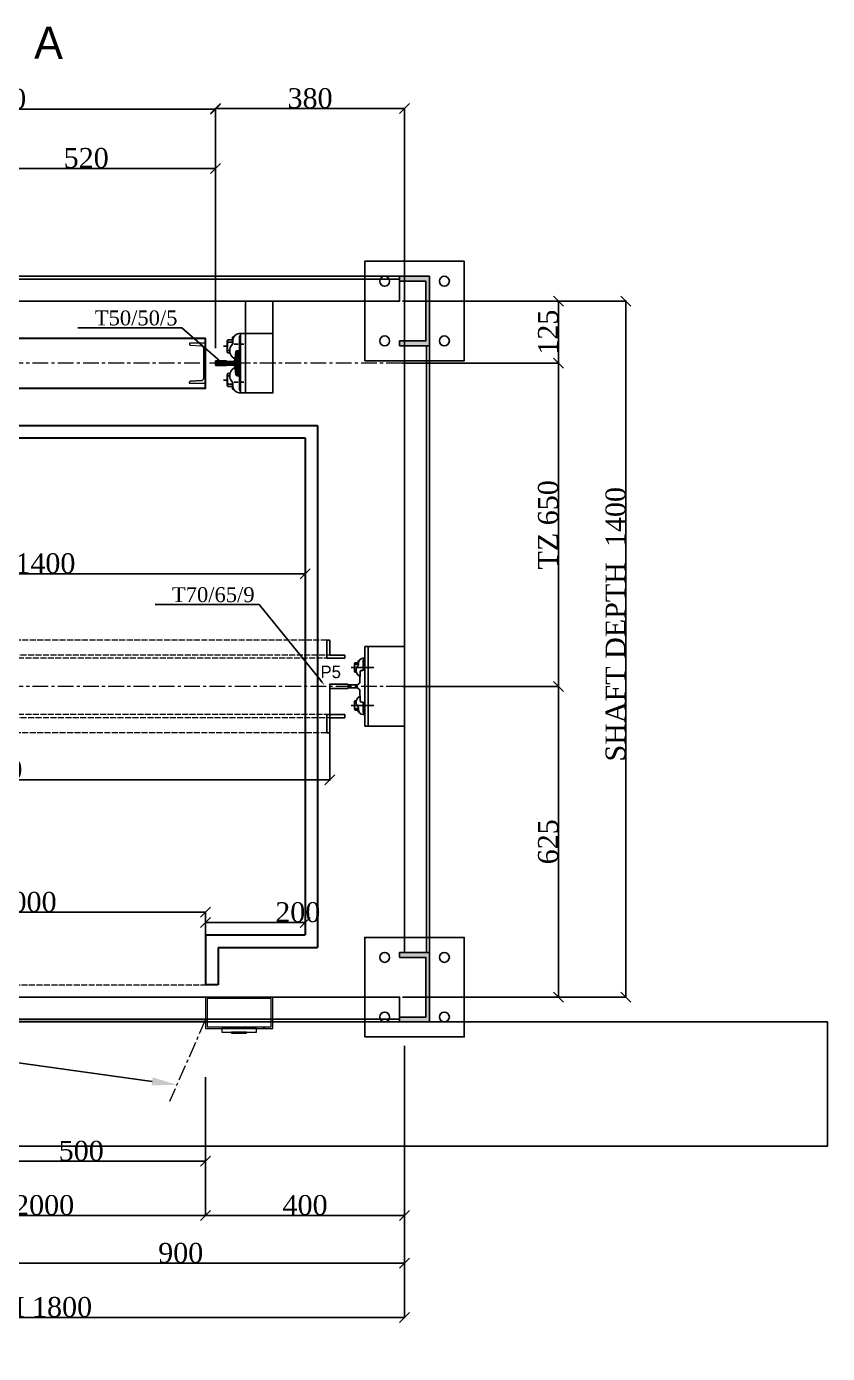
# Model space of a CAD drawing. Header units: millimetres. Extents: x -665 to 1025160, y -26028 to 4210.
# Drawn here: x 2702 to 4312, y -2670 to -1 of the extents above; entities that cross this region are included whole.
import ezdxf
from ezdxf import colors
from ezdxf.entities.mleader import LeaderData, LeaderLine
from ezdxf.math import Vec2, Vec3

# ---------------------------------------------------------------- set-up
doc = ezdxf.new("R2010")
doc.units = ezdxf.units.MM
for name, pattern in [('ACAD_ISO02W100', [15, 12, -3]), ('ACAD_ISO10W100', [18, 12, -3, 0, -3]), ('CENTER', [50.8, 31.75, -6.35, 6.35, -6.35])]:
    doc.linetypes.add(name, pattern=pattern)
for name, color, linetype in [('7', 6, 'ACAD_ISO10W100'), ('A-SLAB', 7, 'Continuous'), ('PDF_0', 7, 'Continuous'), ('PDF_gide rail', 7, 'Continuous'), ('S-BEAM', 7, 'Continuous'), ('S-COLUMN', 7, 'Continuous'), ('S-PLATE', 7, 'Continuous')]:
    doc.layers.add(name, color=color, linetype=linetype)
for name, color, linetype, lineweight in [('CL', 2, 'CENTER', 0), ('DL', 8, 'ACAD_ISO02W100', 0), ('step&guides', 3, 'Continuous', 30)]:
    doc.layers.add(name, color=color, linetype=linetype, lineweight=lineweight)
doc.styles.add('nassar2', font='cent.shx', dxfattribs={"height": 60})
doc.styles.add('top', font='cent.shx', dxfattribs={"height": 40})
doc.dimstyles.new('top', dxfattribs={"dimtxt": 35, "dimasz": 20, "dimexe": 1.25, "dimexo": 0.625, "dimtad": 1, "dimtxsty": 'top', "dimblk": 'OBLIQUE', "dimcen": 2.5, "dimadec": 0, "dimazin": 0, "dimtfac": 1, "dimtmove": 0, "dimatfit": 3, "dimldrblk": 'OBLIQUE', "dimfxl": 1, "dimarcsym": 0})
pattern_1 = [(45, (20076.41765, -10049.84649), (-0.08838834765, 0.08838834765), [])]

# ---------------------------------------------------------------- blocks, each defined once
blk = doc.blocks.new('_Oblique')
at = {"color": 0, "linetype": 'ByBlock', "lineweight": -2}
blk.add_line((-0.5, -0.5), (0.5, 0.5), dxfattribs=at)
blk = doc.blocks.new('*D4')
at = {"color": 0, "lineweight": -2, "transparency": 16777216}
for p, q in [((2562, -329.8), (2562, -285.3)), ((3082, -286.6), (2562, -286.6)), ((3082, -552.9), (3082, -285.3))]:
    blk.add_line(p, q, dxfattribs=at)
at = {"layer": 'Defpoints', "color": 0, "transparency": 16777216}
for p in [(2562, -286.6), (2562, -330.4), (3082, -553.6)]:
    blk.add_point(p, dxfattribs=at)
at = {"color": 0, "lineweight": -2, "transparency": 16777216, "xscale": 20, "yscale": 20, "zscale": 20, "rotation": 180}
blk.add_blockref('_Oblique', (2562, -286.6), dxfattribs=at)
at = {"color": 0, "lineweight": -2, "transparency": 16777216, "xscale": 20, "yscale": 20, "zscale": 20}
blk.add_blockref('_Oblique', (3082, -286.6), dxfattribs=at)
at = {"color": 0, "transparency": 16777216, "insert": (2822, -265.9), "char_height": 40, "attachment_point": 5, "style": 'top'}
blk.add_mtext('520', dxfattribs=at)
blk = doc.blocks.new('*D5')
at = {"color": 0, "lineweight": -2, "transparency": 16777216}
for p, q in [((2042, -648.2), (2042, -166.3)), ((2042, -167.5), (3082, -167.5)), ((3082, -648.2), (3082, -166.3))]:
    blk.add_line(p, q, dxfattribs=at)
at = {"layer": 'Defpoints', "color": 0, "transparency": 16777216}
for p in [(3082, -167.5), (2042, -648.8), (3082, -648.8)]:
    blk.add_point(p, dxfattribs=at)
at = {"color": 0, "lineweight": -2, "transparency": 16777216, "xscale": 20, "yscale": 20, "zscale": 20, "rotation": 180}
blk.add_blockref('_Oblique', (2042, -167.5), dxfattribs=at)
at = {"color": 0, "lineweight": -2, "transparency": 16777216, "xscale": 20, "yscale": 20, "zscale": 20}
blk.add_blockref('_Oblique', (3082, -167.5), dxfattribs=at)
at = {"color": 0, "transparency": 16777216, "insert": (2562, -146.9), "char_height": 40, "attachment_point": 5, "style": 'top'}
blk.add_mtext('DBG  1040', dxfattribs=at)
blk = doc.blocks.new('*D7')
at = {"color": 0, "lineweight": -2, "transparency": 16777216}
for p, q in [((3082, -648.2), (3082, -165)), ((3082, -166.3), (3462, -166.3)), ((3462, -677.9), (3462, -165))]:
    blk.add_line(p, q, dxfattribs=at)
at = {"layer": 'Defpoints', "color": 0, "transparency": 16777216}
for p in [(3462, -166.3), (3082, -648.8), (3462, -678.6)]:
    blk.add_point(p, dxfattribs=at)
at = {"color": 0, "lineweight": -2, "transparency": 16777216, "xscale": 20, "yscale": 20, "zscale": 20, "rotation": 180}
blk.add_blockref('_Oblique', (3082, -166.3), dxfattribs=at)
at = {"color": 0, "lineweight": -2, "transparency": 16777216, "xscale": 20, "yscale": 20, "zscale": 20}
blk.add_blockref('_Oblique', (3462, -166.3), dxfattribs=at)
at = {"color": 0, "transparency": 16777216, "insert": (3272, -145.7), "char_height": 40, "attachment_point": 5, "style": 'top'}
blk.add_mtext('380', dxfattribs=at)
blk = doc.blocks.new('*D25')
at = {"color": 0, "lineweight": -2, "transparency": 16777216}
for p, q in [((2562, -2106.5), (2562, -2284.8)), ((3062, -2114.6), (3062, -2284.8)), ((2562, -2283.6), (3062, -2283.6))]:
    blk.add_line(p, q, dxfattribs=at)
at = {"layer": 'Defpoints', "color": 0, "transparency": 16777216}
for p in [(2562, -2105.9), (3062, -2114), (3062, -2283.6)]:
    blk.add_point(p, dxfattribs=at)
at = {"color": 0, "lineweight": -2, "transparency": 16777216, "xscale": 20, "yscale": 20, "zscale": 20, "rotation": 180}
blk.add_blockref('_Oblique', (2562, -2283.6), dxfattribs=at)
at = {"color": 0, "lineweight": -2, "transparency": 16777216, "xscale": 20, "yscale": 20, "zscale": 20}
blk.add_blockref('_Oblique', (3062, -2283.6), dxfattribs=at)
at = {"color": 0, "transparency": 16777216, "insert": (2812, -2262.9), "char_height": 40, "attachment_point": 5, "style": 'top'}
blk.add_mtext('500', dxfattribs=at)
blk = doc.blocks.new('*D8')
at = {"color": 0, "lineweight": -2, "transparency": 16777216}
for p, q in [((2062, -2235.3), (2062, -2394)), ((3062, -2231.2), (3062, -2394)), ((2062, -2392.7), (3062, -2392.7))]:
    blk.add_line(p, q, dxfattribs=at)
at = {"layer": 'Defpoints', "color": 0, "transparency": 16777216}
for p in [(2062, -2234.7), (3062, -2230.6), (3062, -2392.7)]:
    blk.add_point(p, dxfattribs=at)
at = {"color": 0, "lineweight": -2, "transparency": 16777216, "xscale": 20, "yscale": 20, "zscale": 20, "rotation": 180}
blk.add_blockref('_Oblique', (2062, -2392.7), dxfattribs=at)
at = {"color": 0, "lineweight": -2, "transparency": 16777216, "xscale": 20, "yscale": 20, "zscale": 20}
blk.add_blockref('_Oblique', (3062, -2392.7), dxfattribs=at)
at = {"color": 0, "transparency": 16777216, "insert": (2562, -2372.1), "char_height": 40, "attachment_point": 5, "style": 'top'}
blk.add_mtext('DOOR 1000X2000', dxfattribs=at)
blk = doc.blocks.new('*D10')
at = {"color": 0, "lineweight": -2, "transparency": 16777216}
for p, q in [((2062, -1827.9), (2062, -1781.6)), ((2062, -1782.9), (3062, -1782.9)), ((3062, -1827.9), (3062, -1781.6))]:
    blk.add_line(p, q, dxfattribs=at)
at = {"layer": 'Defpoints', "color": 0, "transparency": 16777216}
for p in [(3062, -1782.9), (2062, -1828.6), (3062, -1828.6)]:
    blk.add_point(p, dxfattribs=at)
at = {"color": 0, "lineweight": -2, "transparency": 16777216, "xscale": 20, "yscale": 20, "zscale": 20, "rotation": 180}
blk.add_blockref('_Oblique', (2062, -1782.9), dxfattribs=at)
at = {"color": 0, "lineweight": -2, "transparency": 16777216, "xscale": 20, "yscale": 20, "zscale": 20}
blk.add_blockref('_Oblique', (3062, -1782.9), dxfattribs=at)
at = {"color": 0, "transparency": 16777216, "insert": (2562, -1762.2), "char_height": 40, "attachment_point": 5, "style": 'top'}
blk.add_mtext('OPENING 1000', dxfattribs=at)
blk = doc.blocks.new('*D26')
at = {"color": 0, "lineweight": -2, "transparency": 16777216}
for p, q in [((3062, -1827.9), (3062, -1802.2)), ((3062, -1803.5), (3262, -1803.5)), ((3262, -1827.9), (3262, -1802.2))]:
    blk.add_line(p, q, dxfattribs=at)
at = {"layer": 'Defpoints', "color": 0, "transparency": 16777216}
for p in [(3262, -1803.5), (3062, -1828.6), (3262, -1828.6)]:
    blk.add_point(p, dxfattribs=at)
at = {"color": 0, "lineweight": -2, "transparency": 16777216, "xscale": 20, "yscale": 20, "zscale": 20, "rotation": 180}
blk.add_blockref('_Oblique', (3062, -1803.5), dxfattribs=at)
at = {"color": 0, "lineweight": -2, "transparency": 16777216, "xscale": 20, "yscale": 20, "zscale": 20}
blk.add_blockref('_Oblique', (3262, -1803.5), dxfattribs=at)
at = {"color": 0, "transparency": 16777216, "insert": (3247.3, -1782.9), "char_height": 40, "attachment_point": 5, "style": 'top'}
blk.add_mtext('200', dxfattribs=at)
blk = doc.blocks.new('*D11')
at = {"color": 0, "lineweight": -2, "transparency": 16777216}
for p, q in [((3462, -2051.6), (3462, -2394)), ((3062, -2199.4), (3062, -2394)), ((3062, -2392.7), (3462, -2392.7))]:
    blk.add_line(p, q, dxfattribs=at)
at = {"layer": 'Defpoints', "color": 0, "transparency": 16777216}
for p in [(3462, -2050.9), (3062, -2198.8), (3462, -2392.7)]:
    blk.add_point(p, dxfattribs=at)
at = {"color": 0, "lineweight": -2, "transparency": 16777216, "xscale": 20, "yscale": 20, "zscale": 20, "rotation": 180}
blk.add_blockref('_Oblique', (3062, -2392.7), dxfattribs=at)
at = {"color": 0, "lineweight": -2, "transparency": 16777216, "xscale": 20, "yscale": 20, "zscale": 20}
blk.add_blockref('_Oblique', (3462, -2392.7), dxfattribs=at)
at = {"color": 0, "transparency": 16777216, "insert": (3262, -2372.1), "char_height": 40, "attachment_point": 5, "style": 'top'}
blk.add_mtext('400', dxfattribs=at)
blk = doc.blocks.new('*D14')
at = {"color": 0, "lineweight": -2, "transparency": 16777216}
for p, q in [((3462, -2051.6), (3462, -2490)), ((2562, -2210.6), (2562, -2490)), ((2562, -2488.8), (3462, -2488.8))]:
    blk.add_line(p, q, dxfattribs=at)
at = {"layer": 'Defpoints', "color": 0, "transparency": 16777216}
for p in [(3462, -2050.9), (2562, -2210), (3462, -2488.8)]:
    blk.add_point(p, dxfattribs=at)
at = {"color": 0, "lineweight": -2, "transparency": 16777216, "xscale": 20, "yscale": 20, "zscale": 20, "rotation": 180}
blk.add_blockref('_Oblique', (2562, -2488.8), dxfattribs=at)
at = {"color": 0, "lineweight": -2, "transparency": 16777216, "xscale": 20, "yscale": 20, "zscale": 20}
blk.add_blockref('_Oblique', (3462, -2488.8), dxfattribs=at)
at = {"color": 0, "transparency": 16777216, "insert": (3012, -2468.2), "char_height": 40, "attachment_point": 5, "style": 'top'}
blk.add_mtext('900', dxfattribs=at)
blk = doc.blocks.new('*D27')
at = {"color": 0, "lineweight": -2, "transparency": 16777216}
for p, q in [((1662, -2051.6), (1662, -2599.1)), ((3462, -2051.6), (3462, -2599.1)), ((3462, -2597.8), (1662, -2597.8))]:
    blk.add_line(p, q, dxfattribs=at)
at = {"layer": 'Defpoints', "color": 0, "transparency": 16777216}
for p in [(1662, -2050.9), (3462, -2050.9), (1662, -2597.8)]:
    blk.add_point(p, dxfattribs=at)
at = {"color": 0, "lineweight": -2, "transparency": 16777216, "xscale": 20, "yscale": 20, "zscale": 20, "rotation": 180}
blk.add_blockref('_Oblique', (1662, -2597.8), dxfattribs=at)
at = {"color": 0, "lineweight": -2, "transparency": 16777216, "xscale": 20, "yscale": 20, "zscale": 20}
blk.add_blockref('_Oblique', (3462, -2597.8), dxfattribs=at)
at = {"color": 0, "transparency": 16777216, "insert": (2562, -2577.2), "char_height": 40, "attachment_point": 5, "style": 'top'}
blk.add_mtext('SHAFT WIDTH 1800', dxfattribs=at)
blk = doc.blocks.new('*D15')
at = {"color": 0, "lineweight": -2, "transparency": 16777216}
for p, q in [((3693.8, -553.6), (3772.4, -553.6)), ((3771.1, -678.6), (3771.1, -553.6)), ((3457.6, -678.6), (3772.4, -678.6))]:
    blk.add_line(p, q, dxfattribs=at)
at = {"layer": 'Defpoints', "color": 0, "transparency": 16777216}
for p in [(3693.2, -553.6), (3771.1, -553.6), (3457, -678.6)]:
    blk.add_point(p, dxfattribs=at)
at = {"color": 0, "lineweight": -2, "transparency": 16777216, "xscale": 20, "yscale": 20, "zscale": 20}
for p, rotation in [((3771.1, -553.6), 90), ((3771.1, -678.6), 270)]:
    blk.add_blockref('_Oblique', p, dxfattribs=dict(at, rotation=rotation))
at = {"color": 0, "transparency": 16777216, "insert": (3750.5, -616.1), "char_height": 40, "attachment_point": 5, "rotation": 90, "style": 'top'}
blk.add_mtext('125', dxfattribs=at)
blk = doc.blocks.new('*D16')
at = {"color": 0, "lineweight": -2, "transparency": 16777216}
for p, q in [((3457.6, -1328.6), (3772.4, -1328.6)), ((3771.1, -1328.6), (3771.1, -1953.6)), ((3462.6, -1953.6), (3772.4, -1953.6))]:
    blk.add_line(p, q, dxfattribs=at)
at = {"layer": 'Defpoints', "color": 0, "transparency": 16777216}
for p in [(3457, -1328.6), (3462, -1953.6), (3771.1, -1953.6)]:
    blk.add_point(p, dxfattribs=at)
at = {"color": 0, "lineweight": -2, "transparency": 16777216, "xscale": 20, "yscale": 20, "zscale": 20}
for p, rotation in [((3771.1, -1328.6), 90), ((3771.1, -1953.6), 270)]:
    blk.add_blockref('_Oblique', p, dxfattribs=dict(at, rotation=rotation))
at = {"color": 0, "transparency": 16777216, "insert": (3750.5, -1641.1), "char_height": 40, "attachment_point": 5, "rotation": 90, "style": 'top'}
blk.add_mtext('625', dxfattribs=at)
blk = doc.blocks.new('*D17')
at = {"color": 0, "lineweight": -2, "transparency": 16777216}
for p, q in [((3462.6, -678.6), (3772.4, -678.6)), ((3771.1, -1328.6), (3771.1, -678.6)), ((3457.6, -1328.6), (3772.4, -1328.6))]:
    blk.add_line(p, q, dxfattribs=at)
at = {"layer": 'Defpoints', "color": 0, "transparency": 16777216}
for p in [(3462, -678.6), (3771.1, -678.6), (3457, -1328.6)]:
    blk.add_point(p, dxfattribs=at)
at = {"color": 0, "lineweight": -2, "transparency": 16777216, "xscale": 20, "yscale": 20, "zscale": 20}
for p, rotation in [((3771.1, -678.6), 90), ((3771.1, -1328.6), 270)]:
    blk.add_blockref('_Oblique', p, dxfattribs=dict(at, rotation=rotation))
at = {"color": 0, "transparency": 16777216, "insert": (3750.5, -1003.6), "char_height": 40, "attachment_point": 5, "rotation": 90, "style": 'top'}
blk.add_mtext('TZ 650', dxfattribs=at)
blk = doc.blocks.new('*D29')
at = {"color": 0, "lineweight": -2, "transparency": 16777216}
for p, q in [((1812, -1333.7), (1812, -1517.9)), ((3312, -1324.7), (3312, -1517.9)), ((1812, -1516.7), (3312, -1516.7))]:
    blk.add_line(p, q, dxfattribs=at)
at = {"layer": 'Defpoints', "color": 0, "transparency": 16777216}
for p in [(1812, -1333.1), (3312, -1324.1), (3312, -1516.7)]:
    blk.add_point(p, dxfattribs=at)
at = {"color": 0, "lineweight": -2, "transparency": 16777216, "xscale": 20, "yscale": 20, "zscale": 20, "rotation": 180}
blk.add_blockref('_Oblique', (1812, -1516.7), dxfattribs=at)
at = {"color": 0, "lineweight": -2, "transparency": 16777216, "xscale": 20, "yscale": 20, "zscale": 20}
blk.add_blockref('_Oblique', (3312, -1516.7), dxfattribs=at)
at = {"color": 0, "transparency": 16777216, "insert": (2562, -1496), "char_height": 40, "attachment_point": 5, "style": 'top'}
blk.add_mtext('DBG 1500', dxfattribs=at)
blk = doc.blocks.new('*D30')
at = {"color": 0, "lineweight": -2, "transparency": 16777216}
for p, q in [((1862, -829.2), (1862, -1103.1)), ((3262, -829.2), (3262, -1103.1)), ((1862, -1101.9), (3262, -1101.9))]:
    blk.add_line(p, q, dxfattribs=at)
at = {"layer": 'Defpoints', "color": 0, "transparency": 16777216}
for p in [(1862, -828.6), (3262, -828.6), (3262, -1101.9)]:
    blk.add_point(p, dxfattribs=at)
at = {"color": 0, "lineweight": -2, "transparency": 16777216, "xscale": 20, "yscale": 20, "zscale": 20, "rotation": 180}
blk.add_blockref('_Oblique', (1862, -1101.9), dxfattribs=at)
at = {"color": 0, "lineweight": -2, "transparency": 16777216, "xscale": 20, "yscale": 20, "zscale": 20}
blk.add_blockref('_Oblique', (3262, -1101.9), dxfattribs=at)
at = {"color": 0, "transparency": 16777216, "insert": (2562, -1081.3), "char_height": 40, "attachment_point": 5, "style": 'top'}
blk.add_mtext('CAR WIDTH 1400', dxfattribs=at)
blk = doc.blocks.new('*D21')
at = {"color": 0, "lineweight": -2, "transparency": 16777216}
for p, q in [((3457.6, -553.6), (3908.1, -553.6)), ((3906.9, -1953.6), (3906.9, -553.6)), ((3457.6, -1953.6), (3908.1, -1953.6))]:
    blk.add_line(p, q, dxfattribs=at)
at = {"layer": 'Defpoints', "color": 0, "transparency": 16777216}
for p in [(3457, -553.6), (3906.9, -553.6), (3457, -1953.6)]:
    blk.add_point(p, dxfattribs=at)
at = {"color": 0, "lineweight": -2, "transparency": 16777216, "xscale": 20, "yscale": 20, "zscale": 20}
for p, rotation in [((3906.9, -553.6), 90), ((3906.9, -1953.6), 270)]:
    blk.add_blockref('_Oblique', p, dxfattribs=dict(at, rotation=rotation))
at = {"color": 0, "transparency": 16777216, "insert": (3886.2, -1203.6), "char_height": 40, "attachment_point": 5, "rotation": 90, "style": 'top'}
blk.add_mtext('SHAFT DEPTH  1400', dxfattribs=at)
blk = doc.blocks.new('SM_COLUMN_UPN_140_60x140x7x10_R')
at = {"layer": 'S-COLUMN'}
blk.add_hatch(color=256, dxfattribs=at).paths.add_polyline_path([(60, 140), (0, 140), (0, 130), (53, 130), (53, 10), (0, 10), (0, 0), (60, 0)], flags=0)
blk.add_lwpolyline([(60, 140), (0, 140), (0, 130), (53, 130), (53, 10), (0, 10), (0, 0), (60, 0)], close=True, dxfattribs=at)
blk = doc.blocks.new('SM_BASE_PLATE_200x200x15_4B20')
at = {"layer": 'S-PLATE'}
blk.add_lwpolyline([(-100, -100), (100, -100), (100, 100), (-100, 100)], close=True, dxfattribs=at)
for centre in [(-60, 60), (60, 60), (-60, -60), (60, -60)]:
    blk.add_circle(centre, 10, dxfattribs=at)

msp = doc.modelspace()

# ---------------------------------------------------------------- hatches: boundary and pattern name
h = msp.add_hatch()
h.set_pattern_fill('ANSI31', color=256)
h.set_pattern_definition(pattern_1)
h.paths.add_polyline_path([(3132, -653.433), (3126.701, -653.433, 0.26508525), (3123.2, -656.117), (3121.386, -670.566, -0.36605419), (3116.808, -674.801), (3104.228, -674.801), (3104.228, -673.901), (3082, -673.901), (3082, -678.433), (3132, -678.433)])
h = msp.add_hatch()
h.set_pattern_fill('ANSI31', color=256)
h.set_pattern_definition(pattern_1)
edge = h.paths.add_edge_path()
edge.add_line((3132, -703.905), (3126.701, -703.905))
edge.add_arc((3127.305, -699.492), 4.453, 202.826875, 262.21404, ccw=False)
edge.add_line((3123.2, -701.22), (3121.386, -686.772))
edge.add_arc((3116.592, -687.362), 4.83, 7.012299, 87.433754)
edge.add_line((3116.808, -682.536), (3104.228, -682.536))
edge.add_line((3104.228, -682.536), (3104.228, -683.437))
edge.add_line((3104.228, -683.437), (3082, -683.437))
edge.add_line((3082, -683.437), (3082, -678.433))
edge.add_line((3082, -678.433), (3132, -678.433))
edge.add_line((3132, -678.433), (3132, -703.905))

# ---------------------------------------------------------------- linework, layer by layer
for p, q in [((3132, -653.669), (3132, -618.617)), ((3132, -618.617), (3197.412, -618.617)), ((3058.224, -648.833), (3058.224, -708.779)), ((3126.701, -653.433), (3132, -653.433)), ((3132, -653.669), (3132, -703.669)), ((3082, -673.783), (3082, -683.083)), ((3104.228, -673.783), (3082, -673.783)), ((3082, -673.783), (3082, -683.083)), ((3082, -683.083), (3082, -673.783)), ((3082, -673.901), (3082, -683.201)), ((3104.228, -673.901), (3082, -673.901)), ((3082, -673.901), (3082, -683.201)), ((3104.228, -683.083), (3082, -683.083)), ((3104.228, -683.201), (3082, -683.201)), ((3104.228, -674.801), (3104.228, -673.783)), ((3116.808, -674.801), (3104.228, -674.801)), ((3104.228, -682.064), (3104.228, -683.083)), ((3116.808, -682.153), (3104.228, -682.153)), ((3126.701, -703.433), (3131.865, -703.433)), ((3126.701, -703.433), (3132, -703.433)), ((3132, -703.669), (3132, -738.249)), ((3129.499, -738.249), (3197.412, -738.249)), ((3382, -1248.551), (3462, -1248.551)), ((3382, -1296.051), (3382, -1361.051)), ((3312, -1324.051), (3312, -1333.051)), ((3382, -1408.551), (3462, -1408.551)), ((3177, -1953.551), (3182, -1953.551)), ((3177, -2016.592), (3182, -2016.592))]:
    msp.add_line(p, q)
at = {"ltscale": 5, "transparency": 33554666}
for p, q in [((3305.426, -1271.997), (3305.482, -1235.476)), ((3305.482, -1235.476), (3312.056, -1235.486)), ((3312.056, -1235.486), (3312.01, -1265.433)), ((3312, -1272.007), (3305.426, -1271.997)), ((3305.426, -1271.997), (3341.947, -1272.053)), ((3341.957, -1265.479), (3312.01, -1265.433)), ((3341.947, -1272.053), (3341.957, -1265.479)), ((3305.426, -1385.105), (3341.947, -1385.049)), ((3312, -1385.095), (3305.426, -1385.105)), ((3305.426, -1385.105), (3305.482, -1421.625)), ((3341.947, -1385.049), (3341.957, -1391.622)), ((3341.957, -1391.622), (3312.01, -1391.668)), ((3312.056, -1421.615), (3312.01, -1391.668)), ((3305.482, -1421.625), (3312.056, -1421.615))]:
    msp.add_line(p, q, dxfattribs=at)
at = {"color": 7, "linetype": 'Continuous', "lineweight": 20, "transparency": 33554666}
msp.add_line((2662.071, -1998.551), (3062, -1998.551), dxfattribs=at)
msp.add_lwpolyline([(3142, -738.249), (3197.412, -738.249), (3197.412, -553.551), (3142, -553.551)], close=True)
msp.add_lwpolyline([(2461.929, -1998.551), (2062, -1998.551), (2062, -1953.551), (3062, -1953.551), (3062, -1998.551), (2662.071, -1998.551)], dxfattribs=at)
for points in [[(3197, -1953.551), (3062, -1953.551), (3062, -2016.592), (3197, -2016.592)], [(3194, -1956.571), (3065, -1956.551), (3065, -2013.551), (3194, -2013.571)], [(3094.5, -2023.898), (3164.5, -2023.898), (3164.5, -2016.592), (3094.5, -2016.592)], [(3113.915, -2025.898), (3144.531, -2025.898), (3144.531, -2023.898), (3113.915, -2023.898)]]:
    msp.add_lwpolyline(points, close=True, dxfattribs=at)
at = {"layer": 'A-SLAB'}
msp.add_lwpolyline([(812, -2253.551), (4312, -2253.551), (4312, -2003.551), (812, -2003.551)], close=True, dxfattribs=at)
at = {"layer": 'CL'}
for p, q in [((3457, -678.551), (1667, -678.551)), ((3457, -1328.551), (1667, -1328.551)), ((3062, -1998.551), (2989.21, -2163.675))]:
    msp.add_line(p, q, dxfattribs=at)
at = {"layer": 'DL'}
for p, q in [((3305.482, -1235.476), (1811.944, -1235.74)), ((3332.174, -1265.464), (1782.043, -1265.794)), ((3341.947, -1271.997), (1782.053, -1272.053)), ((3341.947, -1385.105), (1782.052, -1385.381)), ((3332.174, -1391.637), (1811.99, -1391.851)), ((3305.482, -1421.625), (1816.469, -1421.881))]:
    msp.add_line(p, q, dxfattribs=at)
at = {"layer": 'DL', "transparency": 33554666}
msp.add_line((2062, -1928.551), (3062, -1928.551), dxfattribs=at)
at = {"layer": 'PDF_0', "lineweight": 13}
msp.add_lwpolyline([(3031.319, -714.915), (3030.847, -714.915), (3030.375, -715.387), (3029.903, -715.859), (3029.431, -716.331), (3028.959, -716.803), (3028.959, -717.275), (3028.959, -718.691), (3062, -718.691), (3062, -638.449), (3029.431, -638.449), (3029.431, -639.865), (3029.431, -640.337), (3029.431, -640.809), (3029.903, -641.281), (3029.903, -641.753), (3030.375, -641.753), (3030.847, -642.225), (3031.319, -642.225), (3031.791, -642.225), (3053.504, -643.641)], dxfattribs=at)
at = {"layer": 'PDF_0', "lineweight": 25}
for points in [[(3106.551, -631.708, 0.42555746), (3106.555, -636.191), (3115.83, -636.191)], [(3115.818, -640.092, 0.4769017), (3118.783, -668.544, 0.14500939), (3119.979, -668.899)], [(3117.783, -626.428), (3115.83, -626.428), (3115.83, -640.096, 0.19879356), (3116.806, -637.9)], [(3110.948, -657.671), (3106.555, -657.671, -0.42555746), (3106.551, -653.187)], [(3115.818, -716.773, -0.4769017), (3118.783, -688.321, -0.14500939), (3119.979, -687.967)], [(3110.948, -699.195), (3106.555, -699.195, 0.42555746), (3106.551, -703.678)], [(3117.783, -730.438), (3115.83, -730.438), (3115.83, -716.769, -0.19879356), (3116.806, -718.966)], [(3106.551, -725.158, -0.42555746), (3106.555, -720.674), (3115.83, -720.674)], [(3369.887, -1277.5), (3368.503, -1277.5), (3368.503, -1287.19, 0.19879356), (3369.195, -1285.633)], [(3361.925, -1281.243, 0.42555746), (3361.928, -1284.422), (3368.503, -1284.422)], [(3365.042, -1299.649), (3361.928, -1299.649, -0.42555746), (3361.925, -1296.471)], [(3368.495, -1287.187, 0.4769017), (3370.597, -1307.357, 0.14500939), (3371.445, -1307.609)], [(3365.042, -1357.453), (3361.928, -1357.453, 0.42555746), (3361.925, -1360.631)], [(3368.495, -1369.914, -0.4769017), (3370.597, -1349.744, -0.14500939), (3371.445, -1349.493)], [(3361.925, -1375.858, -0.42555746), (3361.928, -1372.68), (3368.503, -1372.68)], [(3369.887, -1379.601), (3368.503, -1379.601), (3368.503, -1369.911, -0.19879356), (3369.195, -1371.469)]]:
    msp.add_lwpolyline(points, format="xyb", dxfattribs=at)
for points in [[(3105.599, -633.95), (3105.599, -655.43)], [(3106.555, -631.309), (3115.83, -631.309)], [(3116.806, -631.797), (3116.806, -637.656)], [(3119.469, -640.422), (3126.11, -640.422)], [(3126.736, -640.422), (3127.775, -640.422)], [(3128.671, -640.422), (3138.685, -640.422)], [(3132, -618.617), (3129.499, -618.617)], [(3129.987, -651.324), (3129.987, -625.451)], [(3132, -622.081), (3132, -735.257)], [(3132, -735.257), (3132, -622.081)], [(3132, -622.081), (3132, -735.257)], [(3097.767, -644.49), (3105.578, -644.49)], [(3097.767, -644.49), (3105.578, -644.49)], [(3106.555, -644.49), (3107.531, -644.49)], [(3110.46, -652.789), (3106.555, -652.789)], [(3122.664, -655.718), (3121.688, -667.434)], [(3124.617, -653.277), (3126.57, -653.277), (3129.186, -653.188)], [(3122.664, -701.148), (3121.688, -689.431)], [(3031.319, -714.915), (3053.976, -713.499)], [(3097.767, -712.376), (3105.578, -712.376)], [(3097.767, -712.376), (3105.578, -712.376)], [(3105.599, -722.915), (3105.599, -701.436)], [(3110.46, -704.077), (3106.555, -704.077)], [(3106.555, -712.376), (3107.531, -712.376)], [(3116.806, -725.068), (3116.806, -719.21)], [(3119.469, -716.914), (3126.11, -716.914)], [(3124.617, -703.588), (3126.57, -703.588), (3129.186, -703.677)], [(3126.736, -716.914), (3127.775, -716.914)], [(3128.671, -716.914), (3138.685, -716.914)], [(3129.987, -705.541), (3129.987, -731.414)], [(3106.555, -725.556), (3115.83, -725.556)], [(3132, -738.249), (3129.499, -738.249)], [(3382, -1385.139), (3382, -1248.551)], [(3388.492, -1385.139), (3388.492, -1248.551)], [(3361.928, -1280.961), (3368.503, -1280.961)], [(3382, -1271.963), (3378.193, -1271.963)], [(3378.539, -1295.15), (3378.539, -1276.808)], [(3379.231, -1271.963), (3379.231, -1271.963)], [(3380.616, -1274.731), (3382, -1274.731)], [(3382, -1271.963), (3382, -1385.139)], [(3382, -1271.963), (3382, -1408.551)], [(3388.492, -1271.963), (3388.492, -1385.139)], [(3388.492, -1385.139), (3388.492, -1271.963)], [(3388.492, -1271.963), (3388.492, -1385.139)], [(3388.492, -1271.963), (3388.492, -1408.551)], [(3354.66, -1290.305), (3361.582, -1290.305)], [(3361.25, -1282.833), (3361.25, -1298.06)], [(3361.928, -1290.305), (3362.966, -1290.305)], [(3364.696, -1296.188), (3361.928, -1296.188)], [(3363.312, -1290.305), (3370.233, -1290.305)], [(3369.195, -1281.307), (3369.195, -1285.46)], [(3370.58, -1290.305), (3371.618, -1290.305)], [(3371.964, -1290.305), (3378.885, -1290.305)], [(3372.89, -1299.377), (3372.52, -1306.563)], [(3372.656, -1306.57), (3372.656, -1306.57)], [(3374.732, -1296.534), (3376.117, -1296.534), (3377.963, -1296.375)], [(3379.577, -1290.305), (3380.27, -1290.305)], [(3380.962, -1290.305), (3387.603, -1290.305)], [(3388.229, -1290.305), (3389.268, -1290.305)], [(3390.164, -1290.305), (3400.178, -1290.305)], [(3361.25, -1374.269), (3361.25, -1359.041)], [(3364.696, -1360.913), (3361.928, -1360.913)], [(3372.89, -1357.725), (3372.52, -1350.538)], [(3372.656, -1350.531), (3372.656, -1350.531)], [(3354.66, -1366.797), (3361.582, -1366.797)], [(3361.928, -1366.797), (3362.966, -1366.797)], [(3361.928, -1376.141), (3368.503, -1376.141)], [(3363.312, -1366.797), (3370.233, -1366.797)], [(3369.195, -1375.795), (3369.195, -1371.642)], [(3370.58, -1366.797), (3371.618, -1366.797)], [(3371.964, -1366.797), (3378.885, -1366.797)], [(3382, -1385.139), (3378.193, -1385.139)], [(3378.539, -1361.952), (3378.539, -1380.294)], [(3379.231, -1385.139), (3379.231, -1385.139)], [(3379.577, -1366.797), (3380.27, -1366.797)], [(3380.616, -1382.37), (3382, -1382.37)], [(3380.962, -1366.797), (3387.603, -1366.797)], [(3388.229, -1366.797), (3389.268, -1366.797)], [(3390.164, -1366.797), (3400.178, -1366.797)]]:
    msp.add_lwpolyline(points, dxfattribs=at)
for centre, radius, start, end in [((3139.017, -644.734), 33.439, 165.750386, 194.249614), ((3130.649, -632.417), 13.848, 94.764301, 178.447705), ((3133.046, -625.581), 3.062, 109.97479, 177.565369), ((3125.757, -656.191), 3.129, 111.372873, 171.307511), ((3127.856, -651.512), 2.139, 308.432243, 5.040786), ((3120.417, -667.68), 1.295, 250.254053, 10.952428), ((3139.017, -712.131), 33.439, 165.750386, 194.249614), ((3125.757, -700.675), 3.129, 188.692489, 248.627127), ((3127.856, -705.353), 2.139, 354.959214, 51.567757), ((3130.649, -724.449), 13.848, 181.552295, 265.235699), ((3133.046, -731.284), 3.062, 182.434631, 250.02521), ((3379.009, -1281.746), 9.817, 94.764301, 178.447705), ((3380.708, -1276.9), 2.171, 92.434631, 177.565369), ((3384.941, -1290.478), 23.705, 165.750386, 194.249614), ((3371.404, -1306.49), 1.119, 272.099382, 356.25679), ((3375.252, -1298.983), 2.503, 101.990352, 160.702621), ((3377.336, -1295.332), 1.217, 301.035537, 8.62894), ((3384.941, -1366.624), 23.705, 165.750386, 194.249614), ((3371.404, -1350.611), 1.119, 3.74321, 87.900618), ((3377.336, -1361.769), 1.217, 351.37106, 58.964463), ((3379.009, -1375.356), 9.817, 181.552295, 265.235699), ((3380.708, -1380.201), 2.171, 182.434631, 267.565369)]:
    msp.add_arc(centre, radius, start, end, dxfattribs=at)
at = {"layer": 'PDF_0', "lineweight": 13}
for centre, radius, start, end in [((3052.182, -649.584), 6.088, 7.084044, 77.463334), ((3053.18, -708.486), 5.052, 273.361842, 356.68247)]:
    msp.add_arc(centre, radius, start, end, dxfattribs=at)
at = {"layer": 'PDF_gide rail', "lineweight": 25}
for points in [[(3123.2, -656.117), (3121.414, -670.639)], [(3123.2, -700.748), (3121.414, -686.227)], [(3123.2, -700.748), (3121.414, -686.227)], [(3371.821, -1320.163), (3372.89, -1298.155)], [(3376.106, -1360.577), (3382, -1361.051), (3382, -1296.051), (3382, -1296.051)], [(3376.106, -1296.525), (3382, -1296.051), (3382, -1361.051), (3382, -1361.051)], [(3366.424, -1325.551), (3347.271, -1325.551), (3347.271, -1324.051), (3312, -1324.051), (3312, -1333.051), (3347.271, -1333.051), (3347.271, -1331.551), (3366.424, -1331.551)], [(3371.821, -1336.939), (3372.89, -1357.725)]]:
    msp.add_lwpolyline(points, dxfattribs=at)
for centre, radius, start, end in [((3127.305, -657.845), 4.453, 97.78596, 157.173125), ((3116.592, -669.976), 4.83, 272.566246, 353.433042), ((3116.914, -686.665), 4.514, 4.441437, 91.341102), ((3127.305, -699.02), 4.453, 202.826875, 262.21404), ((3127.305, -699.02), 4.453, 202.826875, 262.21404), ((3376.783, -1300.527), 4.059, 99.590679, 163.538462), ((3364.42, -1318.146), 7.671, 285.142512, 344.7569), ((3364.42, -1338.956), 7.671, 15.2431, 74.857488), ((3376.783, -1356.575), 4.059, 196.461538, 260.409321), ((3376.783, -1356.575), 4.059, 196.461538, 260.409321)]:
    msp.add_arc(centre, radius, start, end, dxfattribs=at)
at = {"layer": 'S-BEAM'}
for p, q in [((1672, -509.551), (3452, -509.551)), ((3506, -1863.551), (3506, -643.551)), ((1672, -1997.551), (3452, -1997.551))]:
    msp.add_line(p, q, dxfattribs=at)
for points in [[(1672, -553.551), (3452, -553.551), (3452, -503.551), (1672, -503.551)], [(3462, -1863.551), (3512, -1863.551), (3512, -643.551), (3462, -643.551)], [(1672, -2003.551), (3452, -2003.551), (3452, -1953.551), (1672, -1953.551)]]:
    msp.add_lwpolyline(points, close=True, dxfattribs=at)
at = {"layer": 'step&guides'}
for p, q in [((1837, -803.551), (3287, -803.551)), ((3287, -803.551), (3287, -1853.551)), ((1862, -828.551), (3262, -828.551)), ((3262, -828.551), (3262, -1828.551)), ((3062, -1828.551), (3262, -1828.551)), ((3062, -1828.551), (3062, -1928.551)), ((3087, -1853.551), (3287, -1853.551)), ((3087, -1853.551), (3087, -1928.551)), ((3087, -1928.551), (3062, -1928.551))]:
    msp.add_line(p, q, dxfattribs=at)
msp.add_lwpolyline([(2062, -728.551), (3062, -728.57), (3062, -628.57), (2062, -628.551)], close=True, dxfattribs=at)

# ---------------------------------------------------------------- block references
at = {"layer": 'S-COLUMN'}
for p in [(3452, -643.551), (3452, -2003.551)]:
    msp.add_blockref('SM_COLUMN_UPN_140_60x140x7x10_R', p, dxfattribs=at)
at = {"layer": 'S-PLATE'}
for p in [(3482, -573.551), (3482, -1933.551)]:
    msp.add_blockref('SM_BASE_PLATE_200x200x15_4B20', p, dxfattribs=at)

# ---------------------------------------------------------------- texts
at = {"ltscale": 4, "transparency": 33554666, "insert": (2775.49, -1.5, -114), "char_height": 65, "attachment_point": 3, "rotation": 359.727953}
msp.add_mtext_dynamic_manual_height_columns('A', width=315.98199, gutter_width=125, heights=[0], dxfattribs=at)
at = {"linetype": 'ACAD_ISO02W100', "ltscale": 4, "transparency": 33554666, "insert": (3334.025, -1286.958), "char_height": 25, "attachment_point": 3}
msp.add_mtext_dynamic_manual_height_columns('P5', width=377.71746, gutter_width=125, heights=[0], dxfattribs=at)
at = {"layer": '7', "ltscale": 4, "char_height": 30, "attachment_point": 3}
for s, insert in [('{\\Fcent|c0;T50/50/5}', (3005.477, -572.433)), ('{\\Fcent|c0;T70/65/9}', (3160.477, -1128.986))]:
    msp.add_mtext_dynamic_manual_height_columns(s, width=812.66208, gutter_width=175, heights=[0], dxfattribs=dict(at, insert=insert))

# ---------------------------------------------------------------- dimensions: what is measured, and where the dimension line sits
for base, p1, p2, text, picture, middle in [((3082, -167.534), (2042, -648.783), (3082, -648.783), 'DBG  <>', '*D5', (2562, -167.534)), ((3262, -1101.878), (1862, -828.551), (3262, -828.551), 'CAR WIDTH <>', '*D30', (2562, -1101.878)), ((3312, -1516.673), (1812, -1333.051), (3312, -1324.051), 'DBG <>', '*D29', (2562, -1516.673)), ((3062, -1782.861), (2062, -1828.551), (3062, -1828.551), 'OPENING <>', '*D10', (2562, -1782.861)), ((1662, -2597.821), (3462, -2050.937), (1662, -2050.937), 'SHAFT WIDTH <>', '*D27', (2562, -2597.821)), ((3062, -2392.741), (2062, -2234.658), (3062, -2230.609), 'DOOR <>X2000', '*D8', (2562, -2392.741))]:
    dim = msp.add_linear_dim(base=base, p1=p1, p2=p2, text=text, dimstyle='top')
    dim.commit()
    dim.dimension.update_dxf_attribs({"geometry": picture, "text_midpoint": middle, "dimtype": 160})
for base, p1, p2, angle, picture, middle in [((3462, -166.284), (3082, -648.783), (3462, -678.551), 180, '*D7', (3272, -166.284)), ((2562, -286.567), (3082, -553.551), (2562, -330.401), 180, '*D4', (2822, -286.567)), ((3771.137, -553.551), (3457, -678.551), (3693.18, -553.551), 90, '*D15', (3771.137, -616.051)), ((3771.137, -1953.551), (3457, -1328.551), (3462, -1953.551), 90, '*D16', (3771.137, -1641.051))]:
    dim = msp.add_linear_dim(base=base, p1=p1, p2=p2, angle=angle, dimstyle='top')
    dim.commit()
    dim.dimension.update_dxf_attribs({"geometry": picture, "text_midpoint": middle, "dimtype": 160})
for base, p1, p2, text, picture, middle in [((3906.859, -553.551), (3457, -1953.551), (3457, -553.551), 'SHAFT DEPTH  <>', '*D21', (3906.859, -1203.551)), ((3771.137, -678.551), (3457, -1328.551), (3462, -678.551), 'TZ <>', '*D17', (3771.137, -1003.551))]:
    dim = msp.add_linear_dim(base=base, p1=p1, p2=p2, angle=90, text=text, dimstyle='top')
    dim.commit()
    dim.dimension.update_dxf_attribs({"geometry": picture, "text_midpoint": middle, "dimtype": 160})
for base, p1, p2, picture, middle in [((3262, -1803.486), (3062, -1828.551), (3262, -1828.551), '*D26', (3247.325, -1803.486)), ((3462, -2488.799), (2562, -2210.014), (3462, -2050.937), '*D14', (3012, -2488.799)), ((3462, -2392.741), (3062, -2198.752), (3462, -2050.937), '*D11', (3262, -2392.741)), ((3062, -2283.551), (2562, -2105.902), (3062, -2113.978), '*D25', (2812, -2283.551))]:
    dim = msp.add_linear_dim(base=base, p1=p1, p2=p2, dimstyle='top')
    dim.commit()
    dim.dimension.update_dxf_attribs({"geometry": picture, "text_midpoint": middle, "dimtype": 160})

# ---------------------------------------------------------------- leaders
ml = msp.add_multileader_mtext('Standard')
ml.set_content('', color=256, style='nassar2')
ml.set_leader_properties()
ml.build(insert=Vec2(0, 0))
ml.multileader.update_dxf_attribs({"text_left_attachment_type": 6, "text_right_attachment_type": 6, "arrow_head_size": 12})
ctx = ml.context
ctx.base_point, ctx.char_height, ctx.arrow_head_size, ctx.landing_gap_size, ctx.plane_origin = Vec3(2805.407, -607.197), 60, 12, 0.09, Vec3(3116.554, -488.537)
ctx.left_attachment, ctx.right_attachment, ctx.text_align_type = 6, 6, 2
notes = []
notes.append((ctx, [(0, (1, 1, 0), (3014.458, -607.197), (-1, 0), 208.871, [(0, [(3095.871, -678.551)], 0, [])])]))
ctx.mtext.insert, ctx.mtext.alignment, ctx.mtext.flow_direction = Vec3(2805.497, -547.197), 3, 5
ml = msp.add_multileader_mtext('Standard')
ml.set_content('', color=256, style='nassar2')
ml.set_leader_properties()
ml.build(insert=Vec2(0, 0))
ml.multileader.update_dxf_attribs({"text_left_attachment_type": 6, "text_right_attachment_type": 6, "arrow_head_size": 12})
ctx = ml.context
ctx.base_point, ctx.char_height, ctx.arrow_head_size, ctx.landing_gap_size, ctx.plane_origin = Vec3(2960.407, -1163.751), 60, 12, 0.09, Vec3(3341.554, -1135.961)
ctx.left_attachment, ctx.right_attachment, ctx.text_align_type = 6, 6, 2
notes.append((ctx, [(0, (1, 1, 0), (3169.458, -1163.751), (-1, 0), 208.871, [(0, [(3300.871, -1325.975)], 0, [])])]))
ctx.mtext.insert, ctx.mtext.alignment, ctx.mtext.flow_direction = Vec3(2960.497, -1103.751), 3, 5
at = {"layer": 'CL'}
ml = msp.add_multileader_mtext('Standard', dxfattribs=at)
ml.set_content('', color=256, style='nassar2')
ml.set_leader_properties()
ml.build(insert=Vec2(0, 0))
ml.multileader.update_dxf_attribs({"text_left_attachment_type": 6, "text_right_attachment_type": 6, "dogleg_length": 0.36, "arrow_head_size": 50})
ctx = ml.context
ctx.base_point, ctx.char_height, ctx.arrow_head_size, ctx.landing_gap_size, ctx.plane_origin = Vec3(2061.82, -1998.551), 60, 50, 0.09, Vec3(2668.068, -2163.613)
ctx.left_attachment, ctx.right_attachment, ctx.text_align_type = 6, 6, 2
notes.append((ctx, [(1, (1, 1, 0), (2062, -1998.551), (-1, 0), 0.0000157, [(0, [(3004.126, -2129.838)], 0, [])])]))
ctx.mtext.insert, ctx.mtext.alignment, ctx.mtext.flow_direction = Vec3(2061.91, -1938.551), 3, 5
for ctx, leaders in notes:
    for number, flags, end, landing, length, lines in leaders:
        leader = LeaderData()
        leader.index, (leader.has_last_leader_line, leader.has_dogleg_vector, leader.attachment_direction) = number, flags
        leader.last_leader_point, leader.dogleg_vector, leader.dogleg_length = Vec3(end), Vec3(landing), length
        for number, points, colour, breaks in lines:
            line = LeaderLine()
            line.index, line.vertices, line.color, line.breaks = number, Vec3.list(points), colors.encode_raw_color(colour), breaks
            leader.lines.append(line)
        ctx.leaders.append(leader)

doc.saveas('drawing.dxf')
